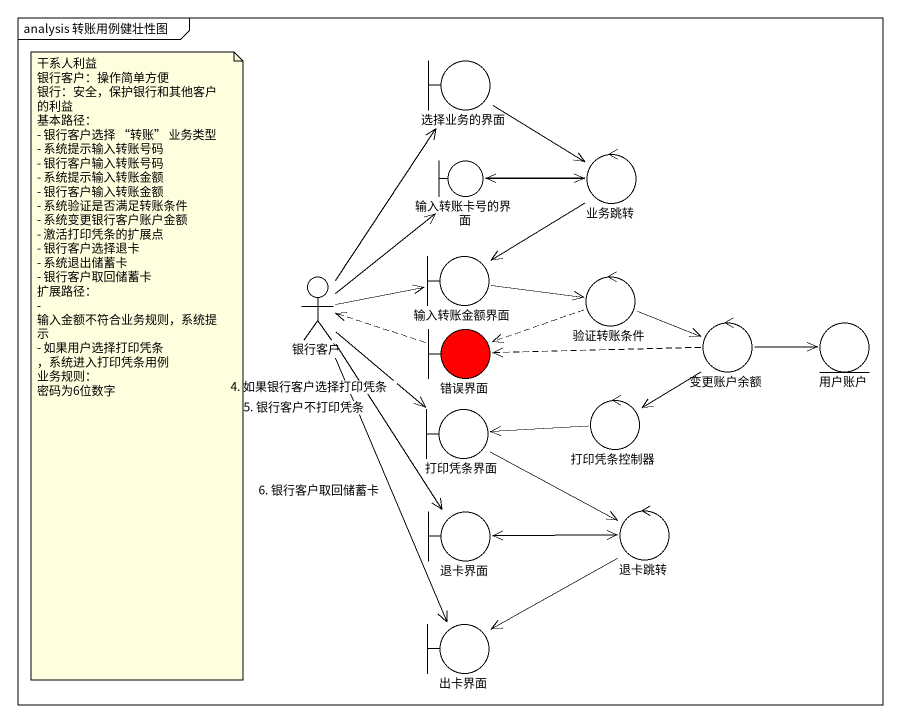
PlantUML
@startuml
mainframe analysis 转账用例健壮性图
boundary 选择业务的界面
control 业务跳转
boundary 输入转账卡号的界面
boundary 输入转账金额界面
actor 银行客户
control 验证转账条件
boundary 错误界面 #FF0000
control 变更账户余额
entity 用户账户
boundary 打印凭条界面
control 打印凭条控制器
boundary 退卡界面
control 退卡跳转
boundary 出卡界面
选择业务的界面 --> 业务跳转
业务跳转 -left-> 输入转账卡号的界面
业务跳转 --> 输入转账金额界面
输入转账卡号的界面 -right-> 业务跳转
输入转账金额界面 -right-> 验证转账条件
银行客户 -up-> 选择业务的界面
银行客户 -up-> 输入转账卡号的界面
银行客户 -right-> 输入转账金额界面
银行客户 --> 打印凭条界面 : 4. 如果银行客户选择打印凭条
银行客户 --> 退卡界面 : 5. 银行客户不打印凭条
银行客户 --> 出卡界面 : 6. 银行客户取回储蓄卡
验证转账条件 .left.> 错误界面
验证转账条件 -right-> 变更账户余额
错误界面 .left.> 银行客户
变更账户余额 .left.> 错误界面
变更账户余额 -right-> 用户账户
变更账户余额 --> 打印凭条控制器
打印凭条界面 -right-> 退卡跳转
打印凭条控制器 -left-> 打印凭条界面
退卡界面 -right-> 退卡跳转
退卡跳转 -left-> 退卡界面
退卡跳转 --> 出卡界面
note as N1
  干系人利益
  银行客户：操作简单方便
  银行：安全，保护银行和其他客户的利益
  基本路径：
  - 银行客户选择 “转账” 业务类型
  - 系统提示输入转账号码
  - 银行客户输入转账号码
  - 系统提示输入转账金额
  - 银行客户输入转账金额
  - 系统验证是否满足转账条件
  - 系统变更银行客户账户金额
  - 激活打印凭条的扩展点
  - 银行客户选择退卡
  - 系统退出储蓄卡
  - 银行客户取回储蓄卡
  扩展路径：
  - 输入金额不符合业务规则，系统提示
  - 如果用户选择打印凭条 ，系统进入打印凭条用例
  业务规则：
  密码为6位数字
end note
@enduml
